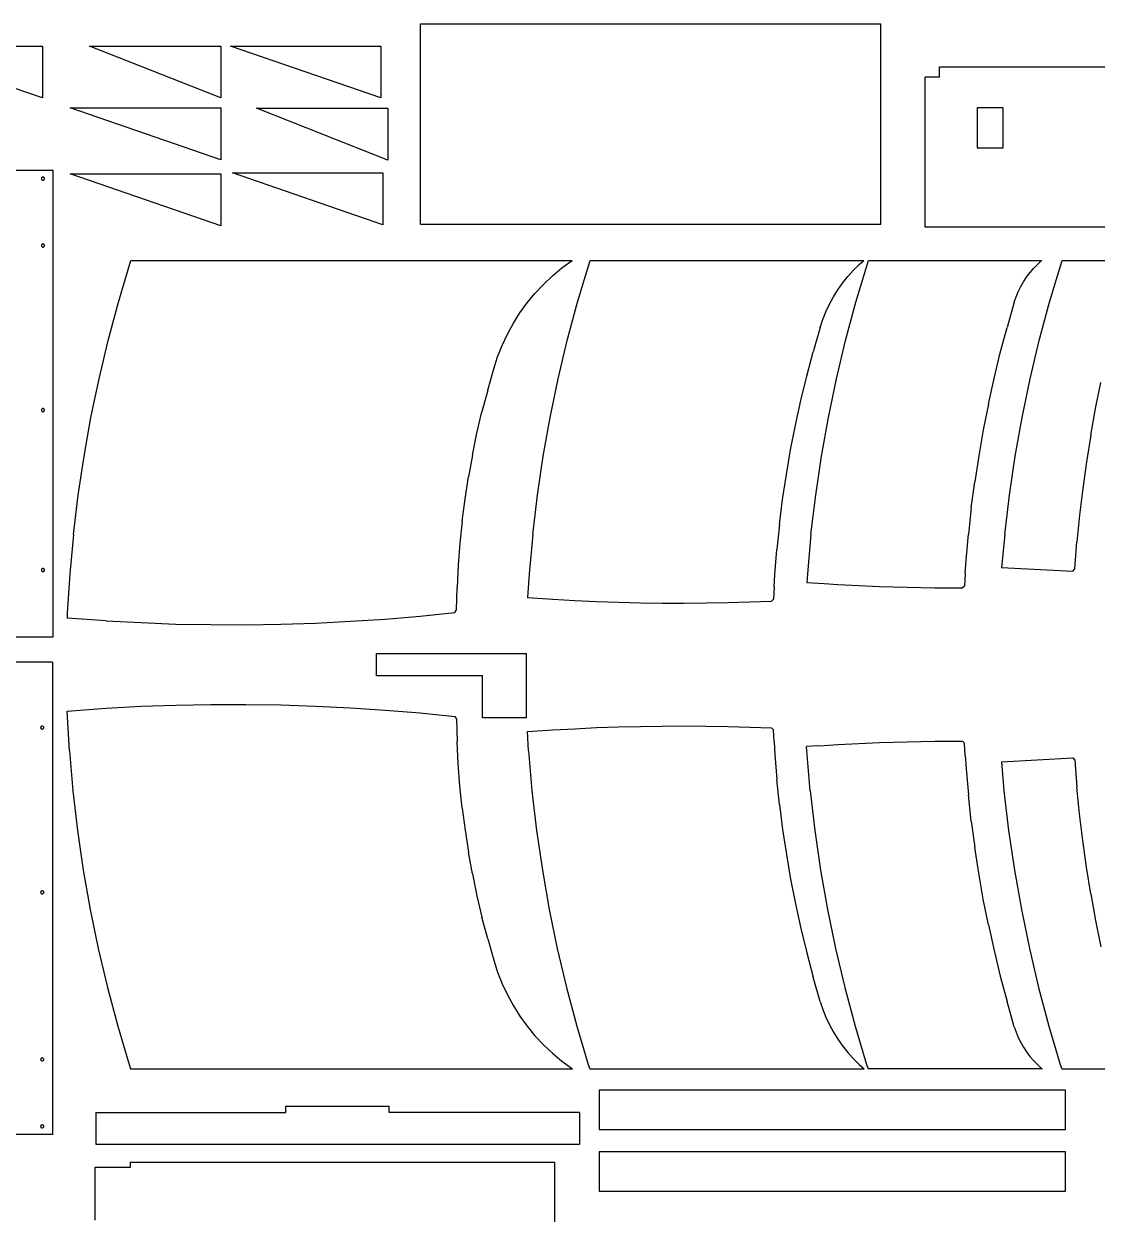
# Model space of a CAD drawing. Extents: x -2756 to 2933, y -1489 to 1592.
# Drawn here: x -560 to 473, y 447 to 1592 of the extents above; entities that cross this region are included whole.
import ezdxf

# ---------------------------------------------------------------- set-up
doc = ezdxf.new("R2010")
doc.units = 0
doc.layers.get('0').update_dxf_attribs({"linetype": 'CONTINUOUS'})

msp = doc.modelspace()

# ---------------------------------------------------------------- linework, layer by layer
for p, q in [((-177.9, 1399.2), (-177.9, 1592)), ((-177.9, 1592), (264.9, 1592)), ((264.9, 1399.2), (264.9, 1592)), ((-541.6, 1520.6), (-686.3, 1570.6)), ((-686.3, 1570.6), (-541.6, 1570.6)), ((-541.6, 1570.6), (-541.6, 1520.6)), ((-370.2, 1520.6), (-496.5, 1570.6)), ((-496.5, 1570.6), (-370.2, 1570.6)), ((-370.2, 1570.6), (-370.2, 1520.6)), ((-216, 1520.6), (-360.7, 1570.6)), ((-360.7, 1570.6), (-216, 1570.6)), ((-216, 1570.6), (-216, 1520.6)), ((321.6, 1550.6), (722.3, 1550.6)), ((321.6, 1540.6), (321.6, 1550.6)), ((307.6, 1396.3), (307.6, 1540.6)), ((321.6, 1540.6), (307.6, 1540.6)), ((-370.2, 1461.2), (-514.9, 1511.2)), ((-514.9, 1511.2), (-370.2, 1511.2)), ((-370.2, 1511.2), (-370.2, 1461.2)), ((-209.4, 1460.8), (-335.7, 1510.8)), ((-335.7, 1510.8), (-209.4, 1510.8)), ((-209.4, 1510.8), (-209.4, 1460.8)), ((382.6, 1511.1), (357.8, 1511.1)), ((357.8, 1511.1), (357.8, 1472.6)), ((382.6, 1472.6), (382.6, 1511.1)), ((357.8, 1472.6), (382.6, 1472.6)), ((-531.4, 1451), (-591.6, 1451)), ((-542.6, 1443.4), (-542.7, 1443.1)), ((-542.5, 1443.8), (-542.6, 1443.4)), ((-542.2, 1444.1), (-542.5, 1443.8)), ((-541.9, 1444.4), (-542.2, 1444.1)), ((-541.6, 1444.5), (-541.9, 1444.4)), ((-541.2, 1444.6), (-541.6, 1444.5)), ((-540.8, 1444.5), (-541.2, 1444.6)), ((-540.4, 1444.4), (-540.8, 1444.5)), ((-540.1, 1444.1), (-540.4, 1444.4)), ((-539.9, 1443.8), (-540.1, 1444.1)), ((-539.7, 1443.4), (-539.9, 1443.8)), ((-539.7, 1443.1), (-539.7, 1443.4)), ((-531.4, 1002.1), (-531.4, 1451)), ((-370.2, 1397.6), (-514.9, 1447.6)), ((-514.9, 1447.6), (-370.2, 1447.6)), ((-370.2, 1447.6), (-370.2, 1397.6)), ((-214.2, 1398.6), (-358.9, 1448.6)), ((-358.9, 1448.6), (-214.2, 1448.6)), ((-214.2, 1448.6), (-214.2, 1398.6)), ((-542.7, 1443.1), (-542.6, 1442.7)), ((-542.6, 1442.7), (-542.5, 1442.3)), ((-542.5, 1442.3), (-542.2, 1442)), ((-542.2, 1442), (-541.9, 1441.8)), ((-541.9, 1441.8), (-541.6, 1441.6)), ((-541.6, 1441.6), (-541.2, 1441.6)), ((-541.2, 1441.6), (-540.8, 1441.6)), ((-540.8, 1441.6), (-540.4, 1441.8)), ((-540.4, 1441.8), (-540.1, 1442)), ((-540.1, 1442), (-539.9, 1442.3)), ((-539.9, 1442.3), (-539.7, 1442.7)), ((-539.7, 1442.7), (-539.7, 1443.1)), ((-177.9, 1399.2), (264.9, 1399.2)), ((734.2, 1396.3), (307.6, 1396.3)), ((-542.6, 1379), (-542.7, 1378.7)), ((-542.7, 1378.7), (-542.6, 1378.3)), ((-542.5, 1379.4), (-542.6, 1379)), ((-542.6, 1378.3), (-542.5, 1377.9)), ((-542.2, 1379.7), (-542.5, 1379.4)), ((-542.5, 1377.9), (-542.2, 1377.6)), ((-541.9, 1380), (-542.2, 1379.7)), ((-542.2, 1377.6), (-541.9, 1377.4)), ((-541.6, 1380.1), (-541.9, 1380)), ((-541.9, 1377.4), (-541.6, 1377.2)), ((-541.2, 1380.2), (-541.6, 1380.1)), ((-541.6, 1377.2), (-541.2, 1377.2)), ((-540.8, 1380.1), (-541.2, 1380.2)), ((-541.2, 1377.2), (-540.8, 1377.2)), ((-540.4, 1380), (-540.8, 1380.1)), ((-540.8, 1377.2), (-540.4, 1377.4)), ((-540.1, 1379.7), (-540.4, 1380)), ((-540.4, 1377.4), (-540.1, 1377.6)), ((-539.9, 1379.4), (-540.1, 1379.7)), ((-540.1, 1377.6), (-539.9, 1377.9)), ((-539.7, 1379), (-539.9, 1379.4)), ((-539.9, 1377.9), (-539.7, 1378.3)), ((-539.7, 1378.7), (-539.7, 1379)), ((-539.7, 1378.3), (-539.7, 1378.7)), ((-468.6, 1324.1), (-456.5, 1364.4)), ((-456.5, 1364.4), (-193, 1364.4)), ((-193.3, 1364.2), (-193, 1364.4)), ((-193.3, 1364.2), (-32.1, 1364.2)), ((-41.8, 1357.1), (-32.1, 1364.2)), ((-26.8, 1324.1), (-14.7, 1364.4)), ((-14.7, 1364.4), (248.8, 1364.4)), ((241, 1324.1), (253.1, 1364.4)), ((244.2, 1360.3), (248.8, 1364.4)), ((253.1, 1364.4), (420, 1364.4)), ((415.6, 1360.5), (419.6, 1364.1)), ((419.6, 1364.1), (420, 1364.4)), ((427.4, 1324.1), (439.5, 1364.4)), ((439.5, 1364.4), (509.7, 1364.4)), ((-51, 1349.5), (-41.8, 1357.1)), ((233.1, 1348.7), (238.5, 1354.7)), ((238.5, 1354.7), (244.2, 1360.3)), ((405.2, 1348.2), (408.4, 1352.5)), ((408.4, 1352.5), (411.9, 1356.6)), ((411.9, 1356.6), (415.6, 1360.5)), ((-67.8, 1332.6), (-59.7, 1341.3)), ((-59.7, 1341.3), (-51, 1349.5)), ((223.6, 1335.9), (228.2, 1342.5)), ((228.2, 1342.5), (233.1, 1348.7)), ((399.6, 1339.1), (402.2, 1343.7)), ((402.2, 1343.7), (405.2, 1348.2)), ((-75.3, 1323.5), (-67.8, 1332.6)), ((215.6, 1322.1), (219.4, 1329.2)), ((219.4, 1329.2), (223.6, 1335.9)), ((393.4, 1324.1), (395.2, 1329.2)), ((395.2, 1329.2), (397.2, 1334.2)), ((397.2, 1334.2), (399.6, 1339.1)), ((-478.5, 1287.4), (-468.6, 1324.1)), ((-82.3, 1313.9), (-75.3, 1323.5)), ((-36.7, 1287.4), (-26.8, 1324.1)), ((212.2, 1314.9), (215.6, 1322.1)), ((231.1, 1287.4), (241, 1324.1)), ((393.4, 1324.1), (386.4, 1299.7)), ((417.5, 1287.4), (427.4, 1324.1)), ((-88.6, 1303.9), (-82.3, 1313.9)), ((206.6, 1299.8), (209.2, 1307.4)), ((209.2, 1307.4), (212.2, 1314.9)), ((-94.3, 1293.4), (-88.6, 1303.9)), ((206.6, 1299.8), (199.9, 1276.5)), ((379.9, 1275.3), (386.4, 1299.7)), ((-487.2, 1250.5), (-478.5, 1287.4)), ((-99.3, 1282.6), (-94.3, 1293.4)), ((-45.4, 1250.5), (-36.7, 1287.4)), ((222.4, 1250.5), (231.1, 1287.4)), ((408.8, 1250.5), (417.5, 1287.4)), ((-107.3, 1260.1), (-103.7, 1271.5)), ((-103.7, 1271.5), (-99.3, 1282.6)), ((193.7, 1253), (199.9, 1276.5)), ((373.9, 1250.7), (379.9, 1275.3)), ((-113.3, 1239.5), (-107.3, 1260.1)), ((-495, 1213.3), (-487.2, 1250.5)), ((-53.2, 1213.3), (-45.4, 1250.5)), ((188, 1229.5), (193.7, 1253)), ((214.6, 1213.3), (222.4, 1250.5)), ((368.5, 1226), (373.9, 1250.7)), ((401, 1213.3), (408.8, 1250.5)), ((-113.3, 1239.5), (-118.8, 1218.8)), ((471.5, 1221.7), (476.6, 1247)), ((182.8, 1205.8), (188, 1229.5)), ((368.5, 1226), (363.6, 1201.2)), ((-542.6, 1220.6), (-542.7, 1220.2)), ((-542.7, 1220.2), (-542.6, 1219.8)), ((-542.5, 1221), (-542.6, 1220.6)), ((-542.6, 1219.8), (-542.5, 1219.5)), ((-542.2, 1221.3), (-542.5, 1221)), ((-542.5, 1219.5), (-542.2, 1219.2)), ((-541.9, 1221.5), (-542.2, 1221.3)), ((-542.2, 1219.2), (-541.9, 1218.9)), ((-541.6, 1221.7), (-541.9, 1221.5)), ((-541.9, 1218.9), (-541.6, 1218.8)), ((-541.2, 1221.7), (-541.6, 1221.7)), ((-541.6, 1218.8), (-541.2, 1218.7)), ((-540.8, 1221.7), (-541.2, 1221.7)), ((-541.2, 1218.7), (-540.8, 1218.8)), ((-540.4, 1221.5), (-540.8, 1221.7)), ((-540.8, 1218.8), (-540.4, 1218.9)), ((-540.1, 1221.3), (-540.4, 1221.5)), ((-540.4, 1218.9), (-540.1, 1219.2)), ((-539.9, 1221), (-540.1, 1221.3)), ((-540.1, 1219.2), (-539.9, 1219.5)), ((-539.7, 1220.6), (-539.9, 1221)), ((-539.9, 1219.5), (-539.7, 1219.8)), ((-539.7, 1220.2), (-539.7, 1220.6)), ((-539.7, 1219.8), (-539.7, 1220.2)), ((-123.7, 1198), (-118.8, 1218.8)), ((466.9, 1196.2), (471.5, 1221.7)), ((-501.6, 1175.9), (-495, 1213.3)), ((-59.8, 1175.9), (-53.2, 1213.3)), ((178.2, 1182.1), (182.8, 1205.8)), ((208, 1175.9), (214.6, 1213.3)), ((394.4, 1175.9), (401, 1213.3)), ((-128, 1177), (-123.7, 1198)), ((363.6, 1201.2), (359.2, 1176.3)), ((466.9, 1196.2), (462.8, 1170.6)), ((174.1, 1158.2), (178.2, 1182.1)), ((-507.3, 1138.4), (-501.6, 1175.9)), ((-128, 1177), (-131.8, 1156)), ((-65.5, 1138.4), (-59.8, 1175.9)), ((202.3, 1138.4), (208, 1175.9)), ((359.2, 1176.3), (355.3, 1151.3)), ((388.7, 1138.4), (394.4, 1175.9)), ((462.8, 1170.6), (459.3, 1145)), ((170.5, 1134.3), (174.1, 1158.2)), ((-135.1, 1134.8), (-131.8, 1156)), ((352, 1126.2), (355.3, 1151.3)), ((-511.8, 1100.6), (-507.3, 1138.4)), ((-137.8, 1113.6), (-135.1, 1134.8)), ((-70, 1100.6), (-65.5, 1138.4)), ((167.5, 1110.2), (170.5, 1134.3)), ((197.8, 1100.6), (202.3, 1138.4)), ((384.2, 1100.6), (388.7, 1138.4)), ((459.3, 1145), (456.2, 1119.3)), ((352, 1126.2), (349.3, 1101)), ((-137.8, 1113.6), (-140, 1092.3)), ((456.2, 1119.3), (453.7, 1093.5)), ((-511.8, 1100.6), (-515.3, 1062.8)), ((-70, 1100.6), (-73.5, 1062.8)), ((167.5, 1110.2), (165, 1086.1)), ((197.8, 1100.6), (194.3, 1062.8)), ((347, 1075.8), (349.3, 1101)), ((384.2, 1100.6), (381.2, 1069)), ((-140, 1092.3), (-141.6, 1071)), ((451.8, 1067.6), (453.7, 1093.5)), ((163, 1062), (165, 1086.1)), ((-542.6, 1066.8), (-542.7, 1066.4)), ((-542.7, 1066.4), (-542.6, 1066.1)), ((-542.5, 1067.2), (-542.6, 1066.8)), ((-542.6, 1066.1), (-542.5, 1065.7)), ((-542.2, 1067.5), (-542.5, 1067.2)), ((-542.5, 1065.7), (-542.2, 1065.4)), ((-541.9, 1067.7), (-542.2, 1067.5)), ((-542.2, 1065.4), (-541.9, 1065.1)), ((-541.6, 1067.9), (-541.9, 1067.7)), ((-541.9, 1065.1), (-541.6, 1065)), ((-541.2, 1067.9), (-541.6, 1067.9)), ((-540.8, 1067.9), (-541.2, 1067.9)), ((-540.4, 1067.7), (-540.8, 1067.9)), ((-540.8, 1065), (-540.4, 1065.1)), ((-540.1, 1067.5), (-540.4, 1067.7)), ((-540.4, 1065.1), (-540.1, 1065.4)), ((-539.9, 1067.2), (-540.1, 1067.5)), ((-540.1, 1065.4), (-539.9, 1065.7)), ((-539.7, 1066.8), (-539.9, 1067.2)), ((-539.9, 1065.7), (-539.7, 1066.1)), ((-539.7, 1066.4), (-539.7, 1066.8)), ((-539.7, 1066.1), (-539.7, 1066.4)), ((-141.6, 1071), (-142.7, 1049.6)), ((346.2, 1063.2), (347, 1075.8)), ((381.2, 1069), (449.8, 1065.3)), ((449.8, 1065.3), (451.8, 1067.6)), ((-541.6, 1065), (-541.2, 1064.9)), ((-541.2, 1064.9), (-540.8, 1065)), ((-515.3, 1062.8), (-517.8, 1024.8)), ((-73.5, 1062.8), (-75, 1040)), ((162.3, 1049.9), (163, 1062)), ((194.3, 1062.8), (193.7, 1054.5)), ((193.7, 1054.5), (210.4, 1053.4)), ((346.2, 1063.2), (345.5, 1051)), ((-143.2, 1028.1), (-142.7, 1049.6)), ((162.3, 1049.9), (161.7, 1038.3)), ((210.4, 1053.4), (223.7, 1052.6)), ((223.7, 1052.6), (237, 1051.9)), ((237, 1051.9), (250.3, 1051.2)), ((250.3, 1051.2), (263.6, 1050.7)), ((263.6, 1050.7), (276.9, 1050.2)), ((276.9, 1050.2), (290.3, 1049.9)), ((290.3, 1049.9), (303.6, 1049.6)), ((303.6, 1049.6), (316.9, 1049.4)), ((316.9, 1049.4), (330.2, 1049.3)), ((330.2, 1049.3), (343.5, 1049.2)), ((345.5, 1051), (343.5, 1049.2)), ((-75, 1040), (-50.5, 1038.4)), ((-50.5, 1038.4), (-29.5, 1037.2)), ((-29.5, 1037.2), (-8.5, 1036.3)), ((-8.5, 1036.3), (12.5, 1035.6)), ((12.5, 1035.6), (33.6, 1035)), ((33.6, 1035), (54.6, 1034.7)), ((54.6, 1034.7), (75.7, 1034.7)), ((75.7, 1034.7), (96.7, 1034.8)), ((96.7, 1034.8), (117.7, 1035.1)), ((117.7, 1035.1), (138.8, 1035.7)), ((138.8, 1035.7), (159.8, 1036.4)), ((161.7, 1038.3), (159.8, 1036.4)), ((-517.8, 1024.8), (-517.8, 1020.2)), ((-480.4, 1017.6), (-517.8, 1020.2)), ((-245.3, 1017.1), (-211.8, 1019.3)), ((-211.8, 1019.3), (-178.3, 1022.1)), ((-178.3, 1022.1), (-144.8, 1025.6)), ((-144.8, 1025.6), (-143.2, 1028.1)), ((-480.4, 1017.6), (-446.8, 1015.8)), ((-446.8, 1015.8), (-413.3, 1014.5)), ((-413.3, 1014.5), (-379.6, 1013.9)), ((-379.6, 1013.9), (-346, 1013.8)), ((-346, 1013.8), (-312.4, 1014.3)), ((-312.4, 1014.3), (-278.9, 1015.4)), ((-278.9, 1015.4), (-245.3, 1017.1)), ((-1063.9, 1002.1), (-531.4, 1002.1)), ((-220.4, 986.2), (-75.9, 986.2)), ((-220.4, 964.6), (-220.4, 986.2)), ((-75.9, 924.2), (-75.9, 986.2)), ((-532, 977.7), (-1064.5, 977.7)), ((-532, 977.7), (-532, 523.2)), ((-118.2, 964.6), (-220.4, 964.6)), ((-118.2, 924.2), (-118.2, 964.6)), ((-518, 930.8), (-480.4, 933.5)), ((-515.8, 892.5), (-518, 930.8)), ((-480.4, 933.5), (-446.8, 935.3)), ((-446.8, 935.3), (-413.3, 936.5)), ((-413.3, 936.5), (-379.6, 937.2)), ((-379.6, 937.2), (-346, 937.2)), ((-346, 937.2), (-312.4, 936.7)), ((-312.4, 936.7), (-278.9, 935.6)), ((-278.9, 935.6), (-245.3, 934)), ((-245.3, 934), (-211.8, 931.7)), ((-211.8, 931.7), (-178.3, 928.9)), ((-178.3, 928.9), (-144.8, 925.5)), ((-542.4, 916.3), (-542.7, 916.2)), ((-542, 916.4), (-542.4, 916.3)), ((-541.6, 916.3), (-542, 916.4)), ((-541.2, 916.2), (-541.6, 916.3)), ((-144.8, 925.5), (-143.2, 922.9)), ((-143.2, 922.9), (-142.7, 901.5)), ((-75.9, 924.2), (-118.2, 924.2)), ((33.6, 916), (54.6, 916.3)), ((54.6, 916.3), (75.7, 916.4)), ((75.7, 916.4), (96.7, 916.3)), ((96.7, 916.3), (117.7, 915.9)), ((-543.4, 915.2), (-543.5, 914.9)), ((-543.5, 914.9), (-543.4, 914.5)), ((-543.3, 915.6), (-543.4, 915.2)), ((-543.4, 914.5), (-543.3, 914.1)), ((-543, 915.9), (-543.3, 915.6)), ((-543.3, 914.1), (-543, 913.8)), ((-542.7, 916.2), (-543, 915.9)), ((-543, 913.8), (-542.7, 913.6)), ((-542.7, 913.6), (-542.4, 913.4)), ((-542.4, 913.4), (-542, 913.4)), ((-542, 913.4), (-541.6, 913.4)), ((-541.6, 913.4), (-541.2, 913.6)), ((-540.9, 915.9), (-541.2, 916.2)), ((-541.2, 913.6), (-540.9, 913.8)), ((-540.7, 915.6), (-540.9, 915.9)), ((-540.9, 913.8), (-540.7, 914.1)), ((-540.5, 915.2), (-540.7, 915.6)), ((-540.7, 914.1), (-540.5, 914.5)), ((-540.5, 914.9), (-540.5, 915.2)), ((-540.5, 914.5), (-540.5, 914.9)), ((-75.1, 911.1), (-50.5, 912.7)), ((-74, 892.5), (-75.1, 911.1)), ((-50.5, 912.7), (-29.5, 913.8)), ((-29.5, 913.8), (-8.5, 914.8)), ((-8.5, 914.8), (12.5, 915.5)), ((12.5, 915.5), (33.6, 916)), ((117.7, 915.9), (138.8, 915.4)), ((138.8, 915.4), (159.8, 914.6)), ((161.7, 912.8), (159.8, 914.6)), ((162.3, 901.2), (161.7, 912.8)), ((-141.6, 880.1), (-142.7, 901.5)), ((162.3, 901.2), (163, 889.1)), ((203.8, 897.2), (193.5, 896.5)), ((193.8, 892.5), (193.5, 896.5)), ((203.8, 897.2), (210.4, 897.7)), ((210.4, 897.7), (223.7, 898.5)), ((223.7, 898.5), (237, 899.2)), ((237, 899.2), (250.3, 899.8)), ((250.3, 899.8), (263.6, 900.4)), ((263.6, 900.4), (276.9, 900.8)), ((276.9, 900.8), (290.3, 901.2)), ((290.3, 901.2), (303.6, 901.5)), ((303.6, 901.5), (316.9, 901.7)), ((316.9, 901.7), (330.2, 901.8)), ((330.2, 901.8), (343.5, 901.8)), ((345.5, 900), (343.5, 901.8)), ((346.2, 887.9), (345.5, 900)), ((-515.8, 892.5), (-512.5, 854.1)), ((-74, 892.5), (-70.7, 854.1)), ((163, 889.1), (165, 864.9)), ((197.1, 854.1), (193.8, 892.5)), ((346.2, 887.9), (347, 875.2)), ((381.1, 882), (449.8, 885.7)), ((381.1, 882), (383.5, 854.1)), ((449.8, 885.7), (451.8, 883.4)), ((451.8, 883.4), (453.7, 857.6)), ((-140, 858.7), (-141.6, 880.1)), ((347, 875.2), (349.3, 850)), ((167.5, 840.8), (165, 864.9)), ((-512.5, 854.1), (-508.1, 815.8)), ((-137.8, 837.4), (-140, 858.7)), ((-70.7, 854.1), (-66.3, 815.8)), ((197.1, 854.1), (201.5, 815.8)), ((352, 824.9), (349.3, 850)), ((383.5, 854.1), (387.9, 815.8)), ((456.2, 831.8), (453.7, 857.6)), ((-137.8, 837.4), (-135.1, 816.2)), ((167.5, 840.8), (170.5, 816.8)), ((352, 824.9), (355.3, 799.8)), ((459.3, 806.1), (456.2, 831.8)), ((-508.1, 815.8), (-502.5, 777.7)), ((-135.1, 816.2), (-131.8, 795.1)), ((-66.3, 815.8), (-60.7, 777.7)), ((170.5, 816.8), (174.1, 792.8)), ((201.5, 815.8), (207.1, 777.7)), ((387.9, 815.8), (393.5, 777.7)), ((462.8, 780.4), (459.3, 806.1)), ((-128, 774), (-131.8, 795.1)), ((174.1, 792.8), (178.2, 769)), ((359.2, 774.8), (355.3, 799.8)), ((466.9, 754.9), (462.8, 780.4)), ((-502.5, 777.7), (-495.8, 739.8)), ((-128, 774), (-123.7, 753.1)), ((-60.7, 777.7), (-54, 739.8)), ((178.2, 769), (182.8, 745.2)), ((207.1, 777.7), (213.8, 739.8)), ((363.6, 749.9), (359.2, 774.8)), ((393.5, 777.7), (400.2, 739.8)), ((-543.4, 756.7), (-543.5, 756.3)), ((-543.5, 756.3), (-543.4, 755.9)), ((-543.3, 757.1), (-543.4, 756.7)), ((-543.4, 755.9), (-543.3, 755.6)), ((-543, 757.4), (-543.3, 757.1)), ((-542.7, 757.6), (-543, 757.4)), ((-542.4, 757.8), (-542.7, 757.6)), ((-542, 757.8), (-542.4, 757.8)), ((-541.6, 757.8), (-542, 757.8)), ((-541.2, 757.6), (-541.6, 757.8)), ((-540.9, 757.4), (-541.2, 757.6)), ((-540.7, 757.1), (-540.9, 757.4)), ((-540.5, 756.7), (-540.7, 757.1)), ((-540.7, 755.6), (-540.5, 755.9)), ((-540.5, 756.3), (-540.5, 756.7)), ((-540.5, 755.9), (-540.5, 756.3)), ((-543.3, 755.6), (-543, 755.3)), ((-543, 755.3), (-542.7, 755)), ((-542.7, 755), (-542.4, 754.9)), ((-542.4, 754.9), (-542, 754.8)), ((-542, 754.8), (-541.6, 754.9)), ((-541.6, 754.9), (-541.2, 755)), ((-541.2, 755), (-540.9, 755.3)), ((-540.9, 755.3), (-540.7, 755.6)), ((-123.7, 753.1), (-118.8, 732.3)), ((182.8, 745.2), (188, 721.6)), ((368.5, 725.1), (363.6, 749.9)), ((466.9, 754.9), (471.5, 729.4)), ((-495.8, 739.8), (-488.1, 702.2)), ((-54, 739.8), (-46.3, 702.2)), ((213.8, 739.8), (221.5, 702.2)), ((400.2, 739.8), (407.9, 702.2)), ((-113.3, 711.5), (-118.8, 732.3)), ((188, 721.6), (193.7, 698)), ((368.5, 725.1), (373.9, 700.4)), ((471.5, 729.4), (476.6, 704)), ((-113.3, 711.5), (-107.3, 691)), ((-488.1, 702.2), (-479.2, 664.7)), ((-46.3, 702.2), (-37.4, 664.7)), ((221.5, 702.2), (230.4, 664.7)), ((373.9, 700.4), (379.9, 675.8)), ((407.9, 702.2), (416.8, 664.7)), ((-107.3, 691), (-103.7, 679.5)), ((193.7, 698), (199.9, 674.6)), ((-103.7, 679.5), (-99.3, 668.4)), ((379.9, 675.8), (386.4, 651.3)), ((-479.2, 664.7), (-469.3, 627.5)), ((-99.3, 668.4), (-94.3, 657.6)), ((-37.4, 664.7), (-27.5, 627.5)), ((206.6, 651.3), (199.9, 674.6)), ((230.4, 664.7), (240.3, 627.5)), ((416.8, 664.7), (426.7, 627.5)), ((-94.3, 657.6), (-88.6, 647.2)), ((-88.6, 647.2), (-82.3, 637.2)), ((206.6, 651.3), (209.2, 643.6)), ((209.2, 643.6), (212.2, 636.2)), ((393.4, 627), (386.4, 651.3)), ((-82.3, 637.2), (-75.3, 627.6)), ((212.2, 636.2), (215.6, 628.9)), ((-469.3, 627.5), (-458.3, 590.6)), ((-75.3, 627.6), (-67.8, 618.4)), ((-27.5, 627.5), (-16.5, 590.6)), ((215.6, 628.9), (219.4, 621.9)), ((219.4, 621.9), (223.6, 615.1)), ((240.3, 627.5), (251.3, 590.6)), ((393.4, 627), (395.2, 621.8)), ((395.2, 621.8), (397.2, 616.8)), ((426.7, 627.5), (437.7, 590.6)), ((-67.8, 618.4), (-59.7, 609.7)), ((-59.7, 609.7), (-51, 601.6)), ((223.6, 615.1), (228.2, 608.6)), ((228.2, 608.6), (233.1, 602.3)), ((397.2, 616.8), (399.6, 612)), ((399.6, 612), (402.2, 607.3)), ((402.2, 607.3), (405.2, 602.8)), ((-543.4, 595.9), (-543.5, 595.5)), ((-543.3, 596.3), (-543.4, 595.9)), ((-543, 596.6), (-543.3, 596.3)), ((-542.7, 596.8), (-543, 596.6)), ((-542.4, 597), (-542.7, 596.8)), ((-542, 597), (-542.4, 597)), ((-541.6, 597), (-542, 597)), ((-541.2, 596.8), (-541.6, 597)), ((-540.9, 596.6), (-541.2, 596.8)), ((-540.7, 596.3), (-540.9, 596.6)), ((-540.5, 595.9), (-540.7, 596.3)), ((-540.5, 595.5), (-540.5, 595.9)), ((-51, 601.6), (-41.8, 593.9)), ((233.1, 602.3), (238.5, 596.4)), ((238.5, 596.4), (244.2, 590.7)), ((405.2, 602.8), (408.4, 598.5)), ((408.4, 598.5), (411.9, 594.4)), ((-543.5, 595.5), (-543.4, 595.1)), ((-543.4, 595.1), (-543.3, 594.8)), ((-543.3, 594.8), (-543, 594.5)), ((-543, 594.5), (-542.7, 594.2)), ((-542.7, 594.2), (-542.4, 594.1)), ((-542.4, 594.1), (-542, 594)), ((-542, 594), (-541.6, 594.1)), ((-541.6, 594.1), (-541.2, 594.2)), ((-541.2, 594.2), (-540.9, 594.5)), ((-540.9, 594.5), (-540.7, 594.8)), ((-540.7, 594.8), (-540.5, 595.1)), ((-540.5, 595.1), (-540.5, 595.5)), ((-458.3, 590.6), (-456.9, 586.6)), ((-456.9, 586.6), (-31.8, 586.6)), ((-41.8, 593.9), (-31.8, 586.6)), ((-16.5, 590.6), (-15.1, 586.6)), ((-15.1, 586.6), (248.9, 586.6)), ((244.2, 590.7), (248.9, 586.6)), ((251.3, 590.6), (252.7, 586.6)), ((420.1, 586.6), (252.7, 586.6)), ((411.9, 594.4), (415.6, 590.6)), ((415.6, 590.6), (419.6, 587)), ((419.6, 587), (420.1, 586.6)), ((437.7, 590.6), (439.1, 586.6)), ((439.1, 586.6), (509.7, 586.6)), ((-6, 566), (-6, 528)), ((442.7, 566), (-6, 566)), ((442.7, 528), (442.7, 566)), ((-307.4, 550.6), (-208, 550.6)), ((-307.4, 544.6), (-307.4, 550.6)), ((-208, 544.6), (-208, 550.6)), ((-490.3, 544.6), (-307.4, 544.6)), ((-490.3, 544.6), (-490.3, 514.1)), ((-25, 544.6), (-208, 544.6)), ((-25, 544.6), (-25, 514.1)), ((-543.4, 531.5), (-543.5, 531.1)), ((-543.5, 531.1), (-543.4, 530.7)), ((-543.3, 531.9), (-543.4, 531.5)), ((-543.4, 530.7), (-543.3, 530.4)), ((-543, 532.2), (-543.3, 531.9)), ((-543.3, 530.4), (-543, 530.1)), ((-542.7, 532.4), (-543, 532.2)), ((-543, 530.1), (-542.7, 529.8)), ((-542.4, 532.6), (-542.7, 532.4)), ((-542.7, 529.8), (-542.4, 529.7)), ((-542, 532.6), (-542.4, 532.6)), ((-542.4, 529.7), (-542, 529.6)), ((-541.6, 532.6), (-542, 532.6)), ((-542, 529.6), (-541.6, 529.7)), ((-541.2, 532.4), (-541.6, 532.6)), ((-541.6, 529.7), (-541.2, 529.8)), ((-540.9, 532.2), (-541.2, 532.4)), ((-541.2, 529.8), (-540.9, 530.1)), ((-540.7, 531.9), (-540.9, 532.2)), ((-540.9, 530.1), (-540.7, 530.4)), ((-540.5, 531.5), (-540.7, 531.9)), ((-540.7, 530.4), (-540.5, 530.7)), ((-540.5, 531.1), (-540.5, 531.5)), ((-540.5, 530.7), (-540.5, 531.1)), ((-6, 528), (442.7, 528)), ((-532, 523.2), (-592.2, 523.2)), ((-490.3, 514.1), (-25, 514.1)), ((-6, 506.8), (-6, 468.8)), ((442.7, 506.8), (-6, 506.8)), ((442.7, 468.8), (442.7, 506.8)), ((-457.4, 496.6), (-48.6, 496.6)), ((-457.4, 496.6), (-457.4, 491.6)), ((-48.6, 351.9), (-48.6, 496.6)), ((-491.4, 491.6), (-491.4, 441)), ((-457.4, 491.6), (-491.4, 491.6)), ((-6, 468.8), (442.7, 468.8))]:
    msp.add_line(p, q)

doc.saveas('drawing.dxf')
